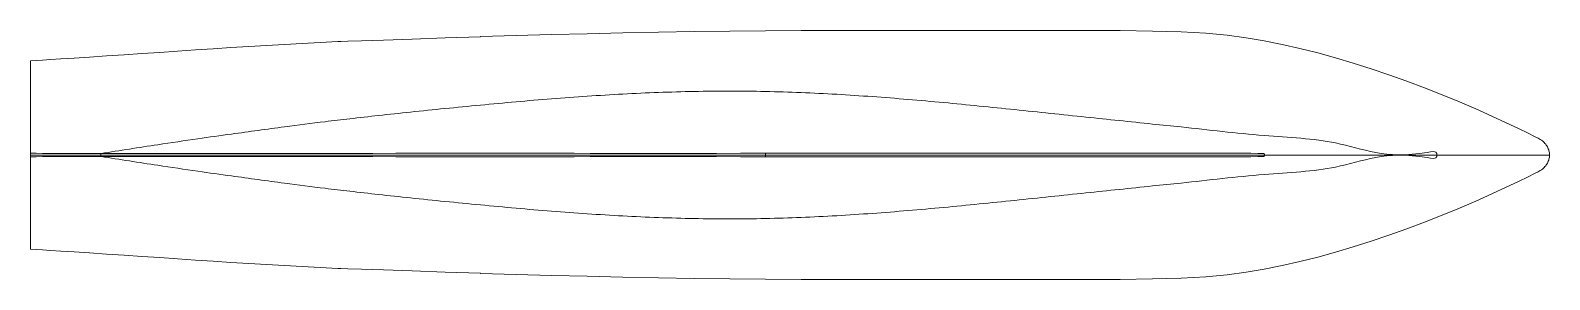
# Model space of a CAD drawing. Header units: inches. Extents: x -67691 to 67691, y -11100 to 11100.
import ezdxf

# ---------------------------------------------------------------- set-up
doc = ezdxf.new("R2010")
doc.units = ezdxf.units.IN
doc.header["$MEASUREMENT"] = 0
doc.layers.add('edges', color=8, linetype='Continuous', lineweight=0, true_color=0x808080)
doc.layers.add('Waterlines', color=150, linetype='Continuous', lineweight=0, true_color=0x007fff)

msp = doc.modelspace()

# ---------------------------------------------------------------- linework, layer by layer
at = {"layer": 'edges'}
for points in [[(-27590, 10570), (-24415, 10652), (-21240, 10732), (-18065, 10808), (-14890, 10878), (-11715, 10940), (-8540, 10993), (-5365, 11036), (-2190, 11067), (985, 11086), (4160, 11096), (7335, 11099), (10510, 11100), (13685, 11100), (16860, 11100), (20035, 11100), (23210, 11100), (26369, 11098), (29428, 11083), (32289, 11044), (34852, 10967), (37052, 10842), (38953, 10668), (40656, 10445), (42260, 10175), (43848, 9858), (45435, 9498), (47023, 9097), (48610, 8658), (50198, 8185), (51785, 7679), (53373, 7142), (54960, 6575), (56545, 5981), (58113, 5366), (59647, 4737), (61130, 4102), (62539, 3472), (63822, 2878), (64918, 2357), (65769, 1943), (66338, 1662), (66677, 1487), (66861, 1383), (66965, 1314), (67051, 1248), (67132, 1180), (67207, 1110), (67276, 1037), (67340, 963), (67398, 886), (67451, 807), (67498, 725), (67540, 642), (67576, 556), (67606, 468), (67631, 378), (67651, 285), (67666, 191), (67679, 96), (67691, 0)], [(-65884, 8497), (-64964, 8557), (-63796, 8632), (-62424, 8721), (-60916, 8820), (-59339, 8925), (-57752, 9032), (-56164, 9140), (-54577, 9248), (-52989, 9355), (-51402, 9460), (-49814, 9563), (-48227, 9662), (-46639, 9757), (-45052, 9847), (-43465, 9933), (-41877, 10017), (-40290, 10100)], [(-40290, 10100), (-40256, 10099), (-40025, 10106), (-39397, 10127), (-38173, 10169)], [(-38173, 10169), (-36222, 10237), (-33675, 10326), (-30731, 10430), (-27590, 10541)], [(-27590, 10541), (-27590, 10548), (-27590, 10556), (-27590, 10563), (-27590, 10570)], [(-67691, 0), (-67690, 2095), (-67690, 4190), (-67690, 6285), (-67690, 8380)], [(-67690, 8380), (-67178, 8413)], [(-67687, 150), (-67688, 669), (-67688, 1200), (-67689, 1756), (-67689, 2349), (-67689, 2985), (-67689, 3642), (-67690, 4290), (-67690, 4900), (-67690, 5447), (-67690, 5931), (-67690, 6355), (-67690, 6723), (-67690, 7039), (-67690, 7308), (-67690, 7535), (-67690, 7725), (-67690, 7883), (-67690, 8013), (-67690, 8116), (-67690, 8195), (-67690, 8254), (-67690, 8296), (-67690, 8325), (-67690, 8345), (-67690, 8359), (-67690, 8368), (-67690, 8375), (-67690, 8380)], [(-67178, 8413), (-66599, 8451)], [(-66599, 8451), (-65884, 8497)], [(-67688, 0), (-67689, 0), (-67689, 0), (-67690, 0), (-67690, 0), (-67690, 0), (-67690, 0), (-67691, 0), (-67691, 0), (-67691, 0), (-67691, 0), (-67691, 0), (-67691, 0), (-67691, 0), (-67691, 0), (-67691, 0), (-67691, 0), (-67691, 0), (-67691, 0), (-67691, 0), (-67691, 0), (-67691, 0), (-67691, 0), (-67691, 0), (-67691, 0), (-67691, 0), (-67691, 0), (-67691, 0), (-67691, 0)], [(-67688, 0), (-67689, 0), (-67689, 0), (-67690, 0), (-67690, 0), (-67690, 0), (-67690, 0), (-67691, 0), (-67691, 0), (-67691, 0), (-67691, 0), (-67691, 0), (-67691, 0), (-67691, 0), (-67691, 0), (-67691, 0), (-67691, 0), (-67691, 0), (-67691, 0), (-67691, 0), (-67691, 0), (-67691, 0), (-67691, 0), (-67691, 0), (-67691, 0), (-67691, 0), (-67691, 0), (-67691, 0), (-67691, 0)], [(-67691, 0), (-67690, -2095), (-67690, -4190), (-67690, -6285), (-67690, -8380)], [(-67688, 0), (-67688, 38), (-67688, 75), (-67687, 113), (-67687, 150)], [(-2194, 0), (-4417, 0), (-6559, 0), (-8538, 0), (-10273, 0), (-11717, 0), (-12946, 0), (-14074, 0), (-15210, 0), (-16447, 0), (-17795, 0), (-19246, 0), (-20789, 0), (-22404, 0), (-24009, 0), (-25512, 0), (-26819, 0), (-27885, 0), (-28858, 0), (-29933, 0), (-31306, 0), (-33099, 0), (-35137, 0), (-37170, 0), (-38951, 0), (-40296, 0), (-41294, 0), (-42097, 0), (-42859, 0), (-43711, 0), (-44683, 0), (-45783, 0), (-47017, 0), (-48375, 0), (-49774, 0), (-51111, 0), (-52287, 0), (-53232, 0), (-54012, 0), (-54725, 0), (-55471, 0), (-56329, 0), (-57319, 0), (-58441, 0), (-59695, 0), (-61066, 0), (-62468, 0), (-63802, 0), (-64964, 0), (-65883, 0), (-66598, 0), (-67177, 0), (-67688, 0)], [(-2194, 0), (-4417, 0), (-6559, 0), (-8538, 0), (-10273, 0), (-11717, 0), (-12946, 0), (-14074, 0), (-15210, 0), (-16447, 0), (-17795, 0), (-19246, 0), (-20789, 0), (-22404, 0), (-24009, 0), (-25512, 0), (-26819, 0), (-27885, 0), (-28858, 0), (-29933, 0), (-31306, 0), (-33099, 0), (-35137, 0), (-37170, 0), (-38951, 0), (-40296, 0), (-41294, 0), (-42097, 0), (-42859, 0), (-43711, 0), (-44683, 0), (-45783, 0), (-47017, 0), (-48375, 0), (-49774, 0), (-51111, 0), (-52287, 0), (-53232, 0), (-54012, 0), (-54725, 0), (-55471, 0), (-56329, 0), (-57319, 0), (-58441, 0), (-59695, 0), (-61066, 0), (-62468, 0), (-63802, 0), (-64964, 0), (-65883, 0), (-66598, 0), (-67177, 0), (-67688, 0)], [(-67688, 0), (-67688, -38), (-67688, -75), (-67687, -113), (-67687, -150)], [(-2194, 150), (-4417, 149), (-6558, 147), (-8537, 146), (-10273, 145), (-11716, 145), (-12946, 145), (-14073, 146), (-15210, 147), (-16447, 147), (-17795, 148), (-19245, 149), (-20789, 149), (-22403, 149), (-24008, 149), (-25511, 149), (-26818, 149), (-27885, 149), (-28857, 149), (-29932, 149), (-31306, 150), (-33099, 149), (-35136, 149), (-37170, 148), (-38950, 145), (-40296, 142), (-41293, 138), (-42096, 134), (-42859, 131), (-43711, 130), (-44683, 131), (-45783, 132), (-47017, 134), (-48375, 137), (-49774, 139), (-51111, 141), (-52287, 141), (-53232, 139), (-54012, 136), (-54725, 133), (-55470, 131), (-56329, 130), (-57319, 131), (-58441, 132), (-59695, 135), (-61066, 137), (-62468, 140), (-63802, 143), (-64964, 145), (-65883, 147), (-66598, 148), (-67177, 149), (-67687, 150)], [(-27590, -10570), (-24415, -10652), (-21240, -10732), (-18065, -10808), (-14890, -10878), (-11715, -10940), (-8540, -10993), (-5365, -11036), (-2190, -11067), (985, -11086), (4160, -11096), (7335, -11099), (10510, -11100), (13685, -11100), (16860, -11100), (20035, -11100), (23210, -11100), (26369, -11098), (29428, -11083), (32289, -11044), (34852, -10967), (37052, -10842), (38953, -10668), (40656, -10445), (42260, -10175), (43848, -9858), (45435, -9498), (47023, -9097), (48610, -8658), (50198, -8185), (51785, -7679), (53373, -7142), (54960, -6575), (56545, -5981), (58113, -5366), (59647, -4737), (61130, -4102), (62539, -3472), (63822, -2878), (64918, -2357), (65769, -1943), (66338, -1662), (66677, -1487), (66861, -1383), (66965, -1314), (67051, -1248), (67132, -1180), (67207, -1110), (67276, -1037), (67340, -963), (67398, -886), (67451, -807), (67498, -725), (67540, -642), (67576, -556), (67606, -468), (67631, -378), (67651, -285), (67666, -191), (67679, -96), (67691, 0)], [(-74, 150), (-1297, 150), (-1926, 150), (-2158, 150), (-2191, 150), (-2192, 150), (-2192, 150), (-2193, 150), (-2194, 150)], [(-2194, 0), (-2194, 38), (-2194, 75), (-2194, 113), (-2194, 150)], [(42179, 0), (42139, 0), (42006, 0), (41684, 0), (41077, 0), (40103, 0), (38740, 0), (36983, 0), (34825, 0), (32277, 0), (29425, 0), (26369, 0), (23210, 0), (20035, 0), (16860, 0), (13685, 0), (10510, 0), (7368, 0), (4425, 0), (1878, 0), (-74, 0), (-1297, 0), (-1926, 0), (-2158, 0), (-2191, 0), (-2192, 0), (-2192, 0), (-2193, 0), (-2194, 0)], [(-2194, 0), (-2194, -38), (-2194, -75), (-2194, -113), (-2194, -150)], [(42179, 0), (42139, 0), (42006, 0), (41684, 0), (41077, 0), (40103, 0), (38740, 0), (36983, 0), (34825, 0), (32277, 0), (29425, 0), (26369, 0), (23210, 0), (20035, 0), (16860, 0), (13685, 0), (10510, 0), (7368, 0), (4425, 0), (1878, 0), (-74, 0), (-1297, 0), (-1926, 0), (-2158, 0), (-2191, 0), (-2192, 0), (-2192, 0), (-2193, 0), (-2194, 0)], [(42166, 142), (42134, 145), (42005, 147), (41684, 148), (41077, 149), (40103, 150), (38740, 150), (36983, 150), (34825, 150), (32277, 150), (29425, 150), (26369, 150), (23210, 150), (20035, 150), (16860, 150), (13685, 150), (10510, 150), (7368, 150), (4425, 150), (1878, 150), (-74, 150)], [(42166, 142), (42182, 139), (42197, 135), (42211, 130), (42224, 124)], [(42300, 0), (42268, 0), (42236, 0), (42206, 0), (42179, 0)], [(42300, 0), (42268, 0), (42236, 0), (42206, 0), (42179, 0)], [(42224, 124), (42236, 118), (42246, 111), (42256, 103), (42265, 94)], [(42265, 94), (42273, 85), (42279, 75), (42285, 64), (42290, 52)], [(42290, 52), (42293, 40), (42296, 27), (42298, 13), (42300, 0)], [(42290, -52), (42293, -40), (42296, -27), (42298, -13), (42300, 0)], [(49274, 0), (48843, 0), (48480, 0), (48110, 0), (47642, 0), (46980, 0), (46060, 0), (44926, 0), (43649, 0), (42300, 0)], [(49274, 0), (48843, 0), (48480, 0), (48110, 0), (47642, 0), (46980, 0), (46060, 0), (44926, 0), (43649, 0), (42300, 0)], [(49768, 0), (49274, 0)], [(49768, 0), (49274, 0)], [(50302, 0), (49768, 0)], [(50302, 0), (49768, 0)], [(52890, 0), (52425, 0), (51924, 0), (51396, 0), (50852, 0), (50302, 0)], [(52890, 0), (52425, 0), (51924, 0), (51396, 0), (50852, 0), (50302, 0)], [(53312, 0), (52890, 0)], [(53312, 0), (52890, 0)], [(53695, 0), (53312, 0)], [(53695, 0), (53312, 0)], [(54046, 0), (53695, 0)], [(54046, 0), (53695, 0)], [(54369, 0), (54046, 0)], [(54369, 0), (54046, 0)], [(54672, 0), (54369, 0)], [(54672, 0), (54369, 0)], [(54959, 0), (54672, 0)], [(54959, 0), (54672, 0)], [(55236, 0), (54959, 0)], [(55236, 0), (54959, 0)], [(60611, 0), (60404, 0), (60225, 0), (60063, 0), (59908, 0), (59750, 0), (59589, 0), (59423, 0), (59251, 0), (59074, 0), (58895, 0), (58719, 0), (58550, 0), (58391, 0), (58239, 0), (58092, 0), (57944, 0), (57793, 0), (57638, 0), (57476, 0), (57308, 0), (57133, 0), (56947, 0), (56747, 0), (56529, 0), (56292, 0), (56040, 0), (55776, 0), (55507, 0), (55236, 0)], [(60611, 0), (60404, 0), (60225, 0), (60063, 0), (59908, 0), (59750, 0), (59589, 0), (59423, 0), (59251, 0), (59074, 0), (58895, 0), (58719, 0), (58550, 0), (58391, 0), (58239, 0), (58092, 0), (57944, 0), (57793, 0), (57638, 0), (57476, 0), (57308, 0), (57133, 0), (56947, 0), (56747, 0), (56529, 0), (56292, 0), (56040, 0), (55776, 0), (55507, 0), (55236, 0)], [(60855, 0), (60611, 0)], [(60855, 0), (60611, 0)], [(61139, 0), (60855, 0)], [(61139, 0), (60855, 0)], [(61467, 0), (61139, 0)], [(61467, 0), (61139, 0)], [(67691, 0), (67192, 0), (66694, 0), (66195, 0), (65697, 0), (65198, 0), (64700, 0), (64201, 0), (63703, 0), (63207, 0), (62723, 0), (62264, 0), (61842, 0), (61467, 0)], [(67691, 0), (67192, 0), (66694, 0), (66195, 0), (65697, 0), (65198, 0), (64700, 0), (64201, 0), (63703, 0), (63207, 0), (62723, 0), (62264, 0), (61842, 0), (61467, 0)], [(-67687, -150), (-67688, -669), (-67688, -1200), (-67689, -1756), (-67689, -2349), (-67689, -2985), (-67689, -3642), (-67690, -4290), (-67690, -4900), (-67690, -5447), (-67690, -5931), (-67690, -6355), (-67690, -6723), (-67690, -7039), (-67690, -7308), (-67690, -7535), (-67690, -7725), (-67690, -7883), (-67690, -8013), (-67690, -8116), (-67690, -8195), (-67690, -8254), (-67690, -8296), (-67690, -8325), (-67690, -8345), (-67690, -8359), (-67690, -8368), (-67690, -8375), (-67690, -8380)], [(-2194, -150), (-4417, -149), (-6558, -147), (-8537, -146), (-10273, -145), (-11716, -145), (-12946, -145), (-14073, -146), (-15210, -147), (-16447, -147), (-17795, -148), (-19245, -149), (-20789, -149), (-22403, -149), (-24008, -149), (-25511, -149), (-26818, -149), (-27885, -149), (-28857, -149), (-29932, -149), (-31306, -150), (-33099, -149), (-35136, -149), (-37170, -148), (-38950, -145), (-40296, -142), (-41293, -138), (-42096, -134), (-42859, -131), (-43711, -130), (-44683, -131), (-45783, -132), (-47017, -134), (-48375, -137), (-49774, -139), (-51111, -141), (-52287, -141), (-53232, -139), (-54012, -136), (-54725, -133), (-55470, -131), (-56329, -130), (-57319, -131), (-58441, -132), (-59695, -135), (-61066, -137), (-62468, -140), (-63802, -143), (-64964, -145), (-65883, -147), (-66598, -148), (-67177, -149), (-67687, -150)], [(-74, -150), (-1297, -150), (-1926, -150), (-2158, -150), (-2191, -150), (-2192, -150), (-2192, -150), (-2193, -150), (-2194, -150)], [(42166, -142), (42134, -145), (42005, -147), (41684, -148), (41077, -149), (40103, -150), (38740, -150), (36983, -150), (34825, -150), (32277, -150), (29425, -150), (26369, -150), (23210, -150), (20035, -150), (16860, -150), (13685, -150), (10510, -150), (7368, -150), (4425, -150), (1878, -150), (-74, -150)], [(42166, -142), (42182, -139), (42197, -135), (42211, -130), (42224, -124)], [(42224, -124), (42236, -118), (42246, -111), (42256, -103), (42265, -94)], [(42265, -94), (42273, -85), (42279, -75), (42285, -64), (42290, -52)], [(-67690, -8380), (-67178, -8413)], [(-67178, -8413), (-66599, -8451)], [(-66599, -8451), (-65884, -8497)], [(-65884, -8497), (-64964, -8557), (-63796, -8632), (-62424, -8721), (-60916, -8820), (-59339, -8925), (-57752, -9032), (-56164, -9140), (-54577, -9248), (-52989, -9355), (-51402, -9460), (-49814, -9563), (-48227, -9662), (-46639, -9757), (-45052, -9847), (-43465, -9933), (-41877, -10017), (-40290, -10100)], [(-40290, -10100), (-40256, -10099), (-40025, -10106), (-39397, -10127), (-38173, -10169)], [(-38173, -10169), (-36222, -10237), (-33675, -10326), (-30731, -10430), (-27590, -10541)], [(-27590, -10541), (-27590, -10548), (-27590, -10556), (-27590, -10563), (-27590, -10570)]]:
    msp.add_lwpolyline(points, dxfattribs=at)
at = {"layer": 'Waterlines'}
for p in [(-61406, 138), (-61406, -138)]:
    msp.add_line(p, (-61407, 0), dxfattribs=at)
for points, knots in [([(57638, 0), (57640, 47), (57659, 403), (53194, -518), (49590, 1339), (41798, 1680), (36476, 2337), (31166, 2874), (26232, 3392), (21089, 3932), (16861, 4366), (13687, 4674), (10512, 4957), (7337, 5207), (4162, 5414), (987, 5571), (-2189, 5670), (-5365, 5701), (-8540, 5670), (-11715, 5581), (-14891, 5437), (-18066, 5244), (-21241, 5010), (-24416, 4742), (-27585, 4449), (-30716, 4143), (-33741, 3833), (-36568, 3530), (-39109, 3245), (-41898, 2917), (-45415, 2465), (-49194, 1947), (-52963, 1421), (-56839, 846), (-59717, 400), (-61406, 138)], [0, 0, 0, 0, 133.5820718, 1006.3857806, 9208.4192563, 15592.7548677, 23040.0344289, 25616.8585126, 31568.8741815, 37936.786953, 41128.2309764, 44318.0478836, 47505.5417042, 50690.2260389, 53871.9069916, 57050.720996, 60227.2020148, 63402.3643424, 66577.5101214, 69753.7491975, 72931.9510562, 76112.7231945, 79296.2664761, 82482.4306386, 85670.8178644, 88844.2742714, 91919.2890588, 94795.8356931, 97374.1978862, 99587.995205, 103222.0496117, 108012.2103433, 111029.5382545, 114639.4340241, 119767.0516371, 119767.0516371, 119767.0516371, 119767.0516371]), ([(57638, 0), (57640, -47), (57659, -403), (53194, 518), (49590, -1339), (41798, -1680), (36476, -2337), (31166, -2874), (26232, -3392), (21089, -3932), (16861, -4366), (13687, -4674), (10512, -4957), (7337, -5207), (4162, -5414), (987, -5571), (-2189, -5670), (-5365, -5701), (-8540, -5670), (-11715, -5581), (-14891, -5437), (-18066, -5244), (-21241, -5010), (-24416, -4742), (-27585, -4449), (-30716, -4143), (-33741, -3833), (-36568, -3530), (-39109, -3245), (-41898, -2917), (-45415, -2465), (-49194, -1947), (-52963, -1421), (-56839, -846), (-59717, -400), (-61406, -138)], [0, 0, 0, 0, 133.5820708, 1006.3857797, 9208.4192555, 15592.7548668, 23040.0344279, 25616.8585117, 31568.8741807, 37936.7869521, 41128.2309754, 44318.0478826, 47505.5417033, 50690.226038, 53871.9069907, 57050.7209951, 60227.2020138, 63402.3643415, 66577.5101204, 69753.7491966, 72931.9510553, 76112.7231935, 79296.2664751, 82482.4306376, 85670.8178635, 88844.2742704, 91919.2890578, 94795.8356922, 97374.1978853, 99587.995204, 103222.0496108, 108012.2103423, 111029.5382536, 114639.4340232, 119767.0516363, 119767.0516363, 119767.0516363, 119767.0516363])]:
    msp.add_open_spline(points, degree=3, knots=knots, dxfattribs=at)

doc.saveas('drawing.dxf')
